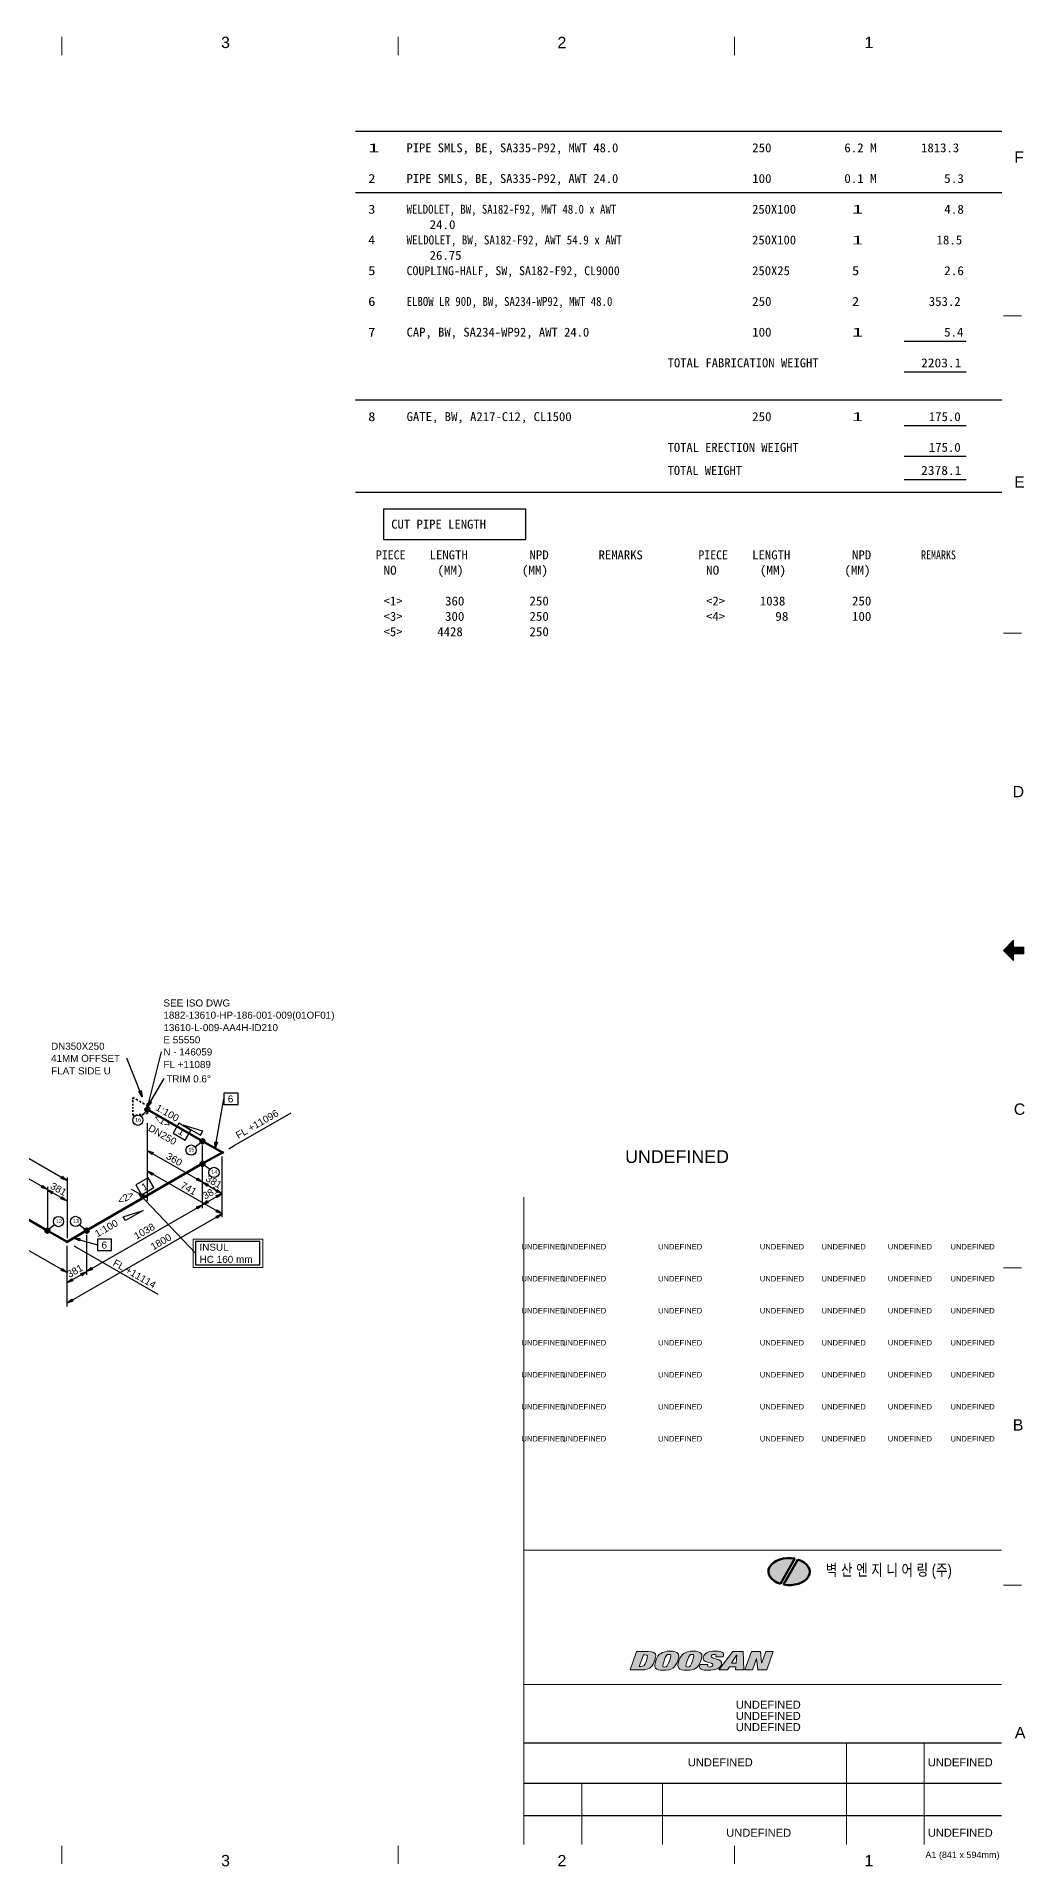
# Model space of a CAD drawing. Header units: inches. Extents: x 18 to 823, y 11 to 584.
# Drawn here: x 514 to 823, y 11 to 583 of the extents above; entities that cross this region are included whole.
import ezdxf
from ezdxf.enums import TextEntityAlignment as Align

# ---------------------------------------------------------------- set-up
doc = ezdxf.new("R2010")
doc.units = ezdxf.units.IN
doc.header["$MEASUREMENT"] = 0
for name, color, linetype in [('AD1', 7, 'Continuous'), ('AD2', 7, 'Continuous'), ('BG 0 -1', 7, 'Continuous'), ('BG happy form$0$TITLE-BOX', 7, 'Continuous'), ('BG VPORT', 7, 'Continuous'), ('DBOX', 7, 'Continuous'), ('DEL1', 7, 'Continuous'), ('DIMLINES', 7, 'Continuous'), ('DIMTEXT', 7, 'Continuous'), ('EX1', 7, 'Continuous'), ('FRAME', 7, 'Continuous'), ('INSU_BOX', 7, 'Continuous'), ('ISOTEXT', 7, 'Continuous'), ('MATLIST', 7, 'Continuous'), ('PIPE', 7, 'Continuous'), ('WELDS', 7, 'Continuous')]:
    doc.layers.add(name, color=color, linetype=linetype)
doc.styles.add('Arial', font='arial.ttf')
doc.styles.add('txt.shx', font='txt')

msp = doc.modelspace()

# ---------------------------------------------------------------- hatches: boundary and pattern name
at = {"layer": 'BG 0 -1', "linetype": 'ByBlock'}
for color, points in [(5, [(751.35, 107.39), (751.13, 107.43), (750.91, 107.47), (750.69, 107.5), (750.47, 107.52), (750.25, 107.54), (750.02, 107.56), (749.8, 107.57), (749.57, 107.57), (749.35, 107.57), (749.12, 107.57), (748.9, 107.56), (748.68, 107.54), (748.45, 107.52), (748.23, 107.5), (748.01, 107.47), (747.79, 107.43), (747.58, 107.39), (747.37, 107.35), (747.16, 107.3), (746.95, 107.24), (746.74, 107.18), (746.54, 107.12), (746.34, 107.05), (746.15, 106.98), (745.96, 106.9), (745.78, 106.82), (745.6, 106.73), (745.42, 106.64), (745.25, 106.55), (745.08, 106.45), (744.92, 106.35), (744.77, 106.24), (744.62, 106.13), (744.48, 106.02), (744.34, 105.91), (744.21, 105.79), (744.08, 105.67), (743.97, 105.54), (743.86, 105.41), (743.75, 105.28), (743.65, 105.15), (743.56, 105.02), (743.48, 104.88), (743.41, 104.74), (743.34, 104.6), (743.28, 104.46), (743.23, 104.32), (743.18, 104.18), (743.14, 104.03), (743.11, 103.89), (743.09, 103.74), (743.08, 103.59), (743.07, 103.45), (743.07, 103.3), (743.08, 103.15), (743.1, 103.01), (743.12, 102.86), (743.16, 102.71), (743.2, 102.57), (743.24, 102.42), (743.3, 102.28), (743.36, 102.14), (743.43, 102), (743.51, 101.86), (743.6, 101.72), (743.69, 101.59), (743.79, 101.45), (743.9, 101.32), (744.01, 101.2), (744.13, 101.07), (744.26, 100.95), (744.39, 100.83), (744.53, 100.71), (744.67, 100.6), (744.82, 100.49), (744.98, 100.38), (745.14, 100.28), (745.31, 100.18), (745.48, 100.08), (745.66, 99.99), (745.84, 99.9), (746.03, 99.82), (746.22, 99.74), (746.42, 99.66), (746.62, 99.59), (746.82, 99.53)]), (80, [(747.78, 99.29), (748, 99.25), (748.22, 99.21), (748.44, 99.18), (748.66, 99.16), (748.89, 99.14), (749.11, 99.12), (749.34, 99.11), (749.57, 99.11), (749.79, 99.11), (750.02, 99.12), (750.25, 99.13), (750.47, 99.14), (750.69, 99.17), (750.92, 99.19), (751.14, 99.23), (751.35, 99.26), (751.57, 99.3), (751.78, 99.35), (752, 99.4), (752.2, 99.46), (752.41, 99.52), (752.61, 99.59), (752.81, 99.66), (753, 99.73), (753.19, 99.81), (753.37, 99.9), (753.56, 99.99), (753.73, 100.08), (753.9, 100.17), (754.06, 100.27), (754.22, 100.38), (754.38, 100.49), (754.52, 100.6), (754.67, 100.71), (754.8, 100.83), (754.93, 100.95), (755.05, 101.07), (755.17, 101.2), (755.28, 101.33), (755.38, 101.46), (755.47, 101.6), (755.56, 101.73), (755.64, 101.87), (755.71, 102.01), (755.77, 102.15), (755.83, 102.29), (755.88, 102.44), (755.92, 102.58), (755.95, 102.73), (755.98, 102.88), (756, 103.02), (756.01, 103.17), (756.01, 103.32), (756, 103.47), (755.99, 103.62), (755.97, 103.76), (755.94, 103.91), (755.9, 104.06), (755.86, 104.2), (755.8, 104.35), (755.74, 104.49), (755.67, 104.63), (755.6, 104.77), (755.51, 104.91), (755.42, 105.05), (755.33, 105.18), (755.22, 105.32), (755.11, 105.45), (754.99, 105.57), (754.86, 105.7), (754.73, 105.82), (754.59, 105.94), (754.45, 106.05), (754.3, 106.17), (754.14, 106.27), (753.98, 106.38), (753.81, 106.48), (753.64, 106.58), (753.46, 106.67), (753.28, 106.76), (753.09, 106.85), (752.9, 106.93), (752.71, 107), (752.51, 107.08), (752.3, 107.14)])]:
    msp.add_hatch(color=color, dxfattribs=at).paths.add_polyline_path(points)
at = {"layer": 'BG 0 -1', "linetype": 'ByBlock', "true_color": 0x005bac}
h = msp.add_hatch(color=154, dxfattribs=at)
edge = h.paths.add_edge_path()
edge.add_spline(control_points=[(705.5, 78.38), (705.5, 78.38), (701.87, 78.38), (701.87, 78.38), (701.87, 78.38), (699.83, 72.62), (699.83, 72.62), (699.83, 72.62), (703.46, 72.62), (703.46, 72.62), (706.35, 72.62), (706.99, 73.99), (707.52, 75.5), (708.06, 77.01), (708.39, 78.38), (705.5, 78.38)], knot_values=[0, 0, 0, 0, 1, 1, 1, 2, 2, 2, 3, 3, 3, 4, 4, 4, 5, 5, 5, 5], degree=3, periodic=0)
edge = h.paths.add_edge_path(flags=0)
edge.add_spline(control_points=[(704.94, 75.5), (704.39, 73.94), (704.18, 73.7), (703.21, 73.7), (703.21, 73.7), (702.71, 73.7), (702.71, 73.7), (702.71, 73.7), (703.99, 77.3), (703.99, 77.3), (703.99, 77.3), (704.49, 77.3), (704.49, 77.3), (705.46, 77.3), (705.49, 77.06), (704.94, 75.5)], knot_values=[0, 0, 0, 0, 1, 1, 1, 2, 2, 2, 3, 3, 3, 4, 4, 4, 5, 5, 5, 5], degree=3, periodic=0)
h = msp.add_hatch(color=154, dxfattribs=at)
edge = h.paths.add_edge_path()
edge.add_spline(control_points=[(712.37, 78.49), (709.82, 78.49), (708.65, 77.65), (707.88, 75.5), (707.12, 73.34), (707.7, 72.5), (710.25, 72.5), (712.81, 72.5), (713.98, 73.34), (714.74, 75.5), (715.51, 77.65), (714.93, 78.49), (712.37, 78.49)], knot_values=[0, 0, 0, 0, 1, 1, 1, 2, 2, 2, 3, 3, 3, 4, 4, 4, 4], degree=3, periodic=0)
edge = h.paths.add_edge_path(flags=0)
edge.add_spline(control_points=[(712.16, 75.5), (711.61, 73.94), (711.38, 73.52), (710.61, 73.52), (709.85, 73.52), (709.91, 73.94), (710.47, 75.5), (711.02, 77.06), (711.25, 77.48), (712.01, 77.48), (712.78, 77.48), (712.71, 77.06), (712.16, 75.5)], knot_values=[0, 0, 0, 0, 1, 1, 1, 2, 2, 2, 3, 3, 3, 4, 4, 4, 4], degree=3, periodic=0)
h = msp.add_hatch(color=154, dxfattribs=at)
edge = h.paths.add_edge_path()
edge.add_spline(control_points=[(719.61, 78.49), (717.05, 78.49), (715.88, 77.65), (715.12, 75.5), (714.35, 73.34), (714.93, 72.5), (717.49, 72.5), (720.05, 72.5), (721.22, 73.34), (721.98, 75.5), (722.74, 77.65), (722.17, 78.49), (719.61, 78.49)], knot_values=[0, 0, 0, 0, 1, 1, 1, 2, 2, 2, 3, 3, 3, 4, 4, 4, 4], degree=3, periodic=0)
edge = h.paths.add_edge_path(flags=0)
edge.add_spline(control_points=[(719.4, 75.5), (718.85, 73.94), (718.62, 73.52), (717.85, 73.52), (717.08, 73.52), (717.15, 73.94), (717.7, 75.5), (718.25, 77.06), (718.48, 77.48), (719.25, 77.48), (720.02, 77.48), (719.95, 77.06), (719.4, 75.5)], knot_values=[0, 0, 0, 0, 1, 1, 1, 2, 2, 2, 3, 3, 3, 4, 4, 4, 4], degree=3, periodic=0)
h = msp.add_hatch(color=154, dxfattribs=at)
edge = h.paths.add_edge_path()
edge.add_spline(control_points=[(728.37, 74.28), (729.11, 76.39), (724.82, 75.83), (725.23, 76.97), (725.32, 77.23), (725.65, 77.48), (726.19, 77.48), (726.67, 77.48), (726.8, 77.19), (726.68, 76.85), (726.68, 76.85), (726.63, 76.72), (726.63, 76.72), (726.63, 76.72), (728.97, 76.72), (728.97, 76.72), (729.41, 77.95), (728.67, 78.49), (726.49, 78.49), (724.38, 78.49), (723.12, 77.86), (722.71, 76.69), (721.98, 74.65), (726.11, 75.22), (725.71, 74.08), (725.6, 73.76), (725.22, 73.52), (724.71, 73.52), (724.22, 73.52), (723.95, 73.7), (724.12, 74.19), (724.12, 74.19), (724.17, 74.33), (724.17, 74.33), (724.17, 74.33), (721.75, 74.33), (721.75, 74.33), (721.75, 74.33), (721.68, 74.13), (721.68, 74.13), (721.25, 72.93), (722.26, 72.5), (724.33, 72.5), (726.54, 72.5), (727.93, 73.05), (728.37, 74.28)], knot_values=[0, 0, 0, 0, 1, 1, 1, 2, 2, 2, 3, 3, 3, 4, 4, 4, 5, 5, 5, 6, 6, 6, 7, 7, 7, 8, 8, 8, 9, 9, 9, 10, 10, 10, 11, 11, 11, 12, 12, 12, 13, 13, 13, 14, 14, 14, 15, 15, 15, 15], degree=3, periodic=0)
h = msp.add_hatch(color=154, dxfattribs=at)
h.paths.add_polyline_path([(732, 78.38), (727.62, 72.62), (730.29, 72.62), (730.9, 73.62), (732.89, 73.62), (732.79, 72.62), (735.45, 72.62), (735.15, 78.38)])
h.paths.add_polyline_path([(732.99, 74.76), (731.59, 74.76), (733.15, 77.2), (733.17, 77.2)], flags=0)
msp.add_hatch(color=154, dxfattribs=at).paths.add_polyline_path([(742.24, 78.38), (740.99, 74.83), (740.96, 74.83), (740.6, 78.38), (737.8, 78.38), (735.76, 72.62), (738.1, 72.62), (739.36, 76.18), (739.39, 76.18), (739.8, 72.62), (742.54, 72.62), (744.59, 78.38)])

# ---------------------------------------------------------------- linework, layer by layer
at = {"layer": 'AD1', "color": 4, "linetype": 'Continuous', "lineweight": 30}
for p, q in [((548.92, 234.92), (550.76, 234.28)), ((550.36, 233.64), (548.92, 234.92)), ((548.92, 228.52), (550.76, 227.88)), ((550.36, 227.24), (548.92, 228.52)), ((566.12, 225.08), (567.96, 224.44)), ((567.56, 223.8), (566.12, 225.08)), ((517.64, 222.68), (519.48, 222.04)), ((519.08, 221.4), (517.64, 222.68)), ((546.44, 221.4), (564.04, 202.84)), ((566.12, 217.96), (567.56, 219.24)), ((567.96, 218.6), (566.12, 217.96)), ((523.8, 193.56), (525.24, 194.84)), ((529.96, 197.08), (531.4, 198.36)), ((531.8, 197.72), (529.96, 197.08)), ((525.64, 194.2), (523.8, 193.56)), ((523.8, 187.16), (525.24, 188.44)), ((525.64, 187.8), (523.8, 187.16))]:
    msp.add_line(p, q, dxfattribs=at)
at = {"layer": 'AD2', "color": 4, "linetype": 'Continuous', "lineweight": 30}
for p, q in [((517.72, 222.68), (515.88, 223.32)), ((516.28, 223.96), (517.72, 222.68)), ((523.88, 225.56), (522.04, 226.2)), ((522.44, 226.84), (523.88, 225.56)), ((566.2, 225), (564.36, 225.64)), ((564.76, 226.28), (566.2, 225)), ((523.8, 219.16), (521.96, 219.8)), ((522.36, 220.44), (523.8, 219.16)), ((564.36, 217.32), (566.2, 217.96)), ((566.2, 217.96), (564.76, 216.68)), ((572.28, 221.48), (570.44, 222.12)), ((570.52, 220.84), (572.36, 221.48)), ((570.84, 222.76), (572.28, 221.48)), ((572.36, 221.48), (570.92, 220.2)), ((572.36, 215.08), (570.52, 215.72)), ((570.52, 214.44), (572.36, 215.08)), ((570.92, 216.36), (572.36, 215.08)), ((572.36, 215.08), (570.92, 213.8)), ((523.88, 196.76), (522.04, 197.4)), ((522.44, 198.04), (523.88, 196.76)), ((528.2, 196.44), (530.04, 197.08)), ((530.04, 197.08), (528.6, 195.8))]:
    msp.add_line(p, q, dxfattribs=at)
at = {"layer": 'AD2', "color": 6, "linetype": 'Continuous', "lineweight": 30}
msp.add_line((543.88, 222.84), (549, 220.12), dxfattribs=at)
at = {"layer": 'BG 0 -1', "color": 7, "linetype": 'Continuous', "lineweight": 9}
for p, q in [((522.2, 577.17), (522.2, 582.83)), ((627.33, 577.17), (627.33, 582.83)), ((732.45, 577.17), (732.45, 582.83)), ((816.56, 495.71), (822.22, 495.71)), ((816.56, 396.57), (822.22, 396.57)), ((819.72, 300.61), (816.54, 297.43)), ((816.54, 297.43), (819.72, 294.24)), ((819.72, 294.26), (816.55, 297.43)), ((819.72, 294.38), (816.61, 297.5)), ((819.72, 294.51), (816.67, 297.56)), ((819.72, 294.63), (816.74, 297.62)), ((819.72, 294.76), (816.8, 297.68)), ((819.72, 294.88), (816.86, 297.75)), ((819.72, 295.01), (816.92, 297.81)), ((819.72, 295.13), (816.99, 297.87)), ((819.72, 295.26), (817.05, 297.93)), ((819.72, 295.38), (817.11, 298)), ((819.72, 295.51), (817.17, 298.06)), ((819.72, 295.63), (817.24, 298.12)), ((819.72, 295.76), (817.3, 298.18)), ((819.72, 295.88), (817.36, 298.25)), ((819.72, 296.01), (817.42, 298.31)), ((819.72, 296.13), (817.49, 298.37)), ((819.72, 296.26), (817.55, 298.43)), ((819.74, 296.37), (817.61, 298.5)), ((819.87, 296.37), (817.67, 298.56)), ((819.99, 296.37), (817.74, 298.62)), ((820.12, 296.37), (817.8, 298.68)), ((820.24, 296.37), (817.86, 298.75)), ((820.37, 296.37), (817.92, 298.81)), ((820.49, 296.37), (817.99, 298.87)), ((820.62, 296.37), (818.05, 298.93)), ((820.74, 296.37), (818.11, 299)), ((820.87, 296.37), (818.17, 299.06)), ((820.99, 296.37), (818.24, 299.12)), ((821.12, 296.37), (818.3, 299.18)), ((821.24, 296.37), (818.36, 299.25)), ((821.37, 296.37), (818.42, 299.31)), ((821.49, 296.37), (818.49, 299.37)), ((821.62, 296.37), (818.55, 299.43)), ((821.74, 296.37), (818.61, 299.5)), ((819.72, 298.51), (818.67, 299.56)), ((819.72, 298.63), (818.74, 299.62)), ((819.72, 298.76), (818.8, 299.68)), ((819.72, 298.88), (818.86, 299.75)), ((819.72, 299.01), (818.92, 299.81)), ((819.72, 299.13), (818.99, 299.87)), ((819.72, 299.26), (819.05, 299.93)), ((819.72, 299.38), (819.11, 300)), ((819.72, 299.51), (819.17, 300.06)), ((819.72, 299.63), (819.24, 300.12)), ((819.72, 299.76), (819.3, 300.18)), ((819.72, 299.89), (819.36, 300.25)), ((819.72, 300.01), (819.42, 300.31)), ((819.72, 300.14), (819.49, 300.37)), ((819.72, 300.26), (819.55, 300.43)), ((819.72, 300.39), (819.61, 300.5)), ((819.72, 300.51), (819.67, 300.56)), ((819.72, 298.49), (819.72, 300.61)), ((819.72, 298.49), (822.91, 298.49)), ((821.87, 296.37), (819.75, 298.49)), ((821.99, 296.37), (819.87, 298.49)), ((822.12, 296.37), (820, 298.49)), ((822.24, 296.37), (820.12, 298.49)), ((822.37, 296.37), (820.25, 298.49)), ((822.49, 296.37), (820.37, 298.49)), ((822.62, 296.37), (820.5, 298.49)), ((822.74, 296.37), (820.62, 298.49)), ((822.87, 296.37), (820.75, 298.49)), ((822.91, 296.45), (820.87, 298.49)), ((822.91, 296.58), (821, 298.49)), ((822.91, 296.7), (821.12, 298.49)), ((822.91, 296.83), (821.25, 298.49)), ((822.91, 296.95), (821.37, 298.49)), ((822.91, 297.08), (821.5, 298.49)), ((822.91, 297.2), (821.62, 298.49)), ((822.91, 297.33), (821.75, 298.49)), ((822.91, 297.45), (821.87, 298.49)), ((822.91, 297.58), (822, 298.49)), ((822.91, 297.7), (822.12, 298.49)), ((822.91, 297.83), (822.25, 298.49)), ((822.91, 297.95), (822.37, 298.49)), ((822.91, 298.08), (822.5, 298.49)), ((822.91, 298.2), (822.62, 298.49)), ((822.91, 298.33), (822.75, 298.49)), ((822.91, 298.45), (822.87, 298.49)), ((822.91, 298.49), (822.91, 296.37)), ((819.72, 294.24), (819.72, 296.37)), ((819.72, 296.37), (822.91, 296.37)), ((666.66, 220.36), (666.66, 18.11)), ((816.56, 198.28), (822.22, 198.28)), ((666.66, 110.04), (815.93, 110.04)), ((816.56, 99.14), (822.22, 99.14)), ((666.66, 68.03), (815.93, 68.03)), ((767.52, 49.88), (767.52, 18.11)), ((791.73, 49.88), (791.73, 18.11)), ((684.82, 37.27), (684.82, 18.11)), ((710.03, 37.27), (710.03, 18.11)), ((522.2, 17.68), (522.2, 12.02)), ((627.33, 17.68), (627.33, 12.02)), ((732.45, 17.68), (732.45, 12.02))]:
    msp.add_line(p, q, dxfattribs=at)
at = {"layer": 'BG 0 -1', "color": 7, "linetype": 'Continuous', "lineweight": 0}
for points in [[(751.35, 107.39), (751.13, 107.43), (750.91, 107.47), (750.69, 107.5), (750.47, 107.52), (750.25, 107.54), (750.02, 107.56), (749.8, 107.57), (749.57, 107.57), (749.35, 107.57), (749.12, 107.57), (748.9, 107.56), (748.68, 107.54), (748.45, 107.52), (748.23, 107.5), (748.01, 107.47), (747.79, 107.43), (747.58, 107.39), (747.37, 107.35), (747.16, 107.3), (746.95, 107.24), (746.74, 107.18), (746.54, 107.12), (746.34, 107.05), (746.15, 106.98), (745.96, 106.9), (745.78, 106.82), (745.6, 106.73), (745.42, 106.64), (745.25, 106.55), (745.08, 106.45), (744.92, 106.35), (744.77, 106.24), (744.62, 106.13), (744.48, 106.02), (744.34, 105.91), (744.21, 105.79), (744.08, 105.67), (743.97, 105.54), (743.86, 105.41), (743.75, 105.28), (743.65, 105.15), (743.56, 105.02), (743.48, 104.88), (743.41, 104.74), (743.34, 104.6), (743.28, 104.46), (743.23, 104.32), (743.18, 104.18), (743.14, 104.03), (743.11, 103.89), (743.09, 103.74), (743.08, 103.59), (743.07, 103.45), (743.07, 103.3), (743.08, 103.15), (743.1, 103.01), (743.12, 102.86), (743.16, 102.71), (743.2, 102.57), (743.24, 102.42), (743.3, 102.28), (743.36, 102.14), (743.43, 102), (743.51, 101.86), (743.6, 101.72), (743.69, 101.59), (743.79, 101.45), (743.9, 101.32), (744.01, 101.2), (744.13, 101.07), (744.26, 100.95), (744.39, 100.83), (744.53, 100.71), (744.67, 100.6), (744.82, 100.49), (744.98, 100.38), (745.14, 100.28), (745.31, 100.18), (745.48, 100.08), (745.66, 99.99), (745.84, 99.9), (746.03, 99.82), (746.22, 99.74), (746.42, 99.66), (746.62, 99.59), (746.82, 99.53)], [(747.78, 99.29), (748, 99.25), (748.22, 99.21), (748.44, 99.18), (748.66, 99.16), (748.89, 99.14), (749.11, 99.12), (749.34, 99.11), (749.57, 99.11), (749.79, 99.11), (750.02, 99.12), (750.25, 99.13), (750.47, 99.14), (750.69, 99.17), (750.92, 99.19), (751.14, 99.23), (751.35, 99.26), (751.57, 99.3), (751.78, 99.35), (752, 99.4), (752.2, 99.46), (752.41, 99.52), (752.61, 99.59), (752.81, 99.66), (753, 99.73), (753.19, 99.81), (753.37, 99.9), (753.56, 99.99), (753.73, 100.08), (753.9, 100.17), (754.06, 100.27), (754.22, 100.38), (754.38, 100.49), (754.52, 100.6), (754.67, 100.71), (754.8, 100.83), (754.93, 100.95), (755.05, 101.07), (755.17, 101.2), (755.28, 101.33), (755.38, 101.46), (755.47, 101.6), (755.56, 101.73), (755.64, 101.87), (755.71, 102.01), (755.77, 102.15), (755.83, 102.29), (755.88, 102.44), (755.92, 102.58), (755.95, 102.73), (755.98, 102.88), (756, 103.02), (756.01, 103.17), (756.01, 103.32), (756, 103.47), (755.99, 103.62), (755.97, 103.76), (755.94, 103.91), (755.9, 104.06), (755.86, 104.2), (755.8, 104.35), (755.74, 104.49), (755.67, 104.63), (755.6, 104.77), (755.51, 104.91), (755.42, 105.05), (755.33, 105.18), (755.22, 105.32), (755.11, 105.45), (754.99, 105.57), (754.86, 105.7), (754.73, 105.82), (754.59, 105.94), (754.45, 106.05), (754.3, 106.17), (754.14, 106.27), (753.98, 106.38), (753.81, 106.48), (753.64, 106.58), (753.46, 106.67), (753.28, 106.76), (753.09, 106.85), (752.9, 106.93), (752.71, 107), (752.51, 107.08), (752.3, 107.14)], [(732, 78.38), (727.62, 72.62), (730.29, 72.62), (730.9, 73.62), (732.89, 73.62), (732.79, 72.62), (735.45, 72.62), (735.15, 78.38)], [(732.99, 74.76), (731.59, 74.76), (733.15, 77.2), (733.17, 77.2)], [(742.24, 78.38), (740.99, 74.83), (740.96, 74.83), (740.6, 78.38), (737.8, 78.38), (735.76, 72.62), (738.1, 72.62), (739.36, 76.18), (739.39, 76.18), (739.8, 72.62), (742.54, 72.62), (744.59, 78.38)]]:
    msp.add_lwpolyline(points, close=True, dxfattribs=at)
for points, knots in [([(705.5, 78.38), (705.5, 78.38), (701.87, 78.38), (701.87, 78.38), (701.87, 78.38), (699.83, 72.62), (699.83, 72.62), (699.83, 72.62), (703.46, 72.62), (703.46, 72.62), (706.35, 72.62), (706.99, 73.99), (707.52, 75.5), (708.06, 77.01), (708.39, 78.38), (705.5, 78.38)], [0, 0, 0, 0, 1, 1, 1, 2, 2, 2, 3, 3, 3, 4, 4, 4, 5, 5, 5, 5]), ([(704.94, 75.5), (704.39, 73.94), (704.18, 73.7), (703.21, 73.7), (703.21, 73.7), (702.71, 73.7), (702.71, 73.7), (702.71, 73.7), (703.99, 77.3), (703.99, 77.3), (703.99, 77.3), (704.49, 77.3), (704.49, 77.3), (705.46, 77.3), (705.49, 77.06), (704.94, 75.5)], [0, 0, 0, 0, 1, 1, 1, 2, 2, 2, 3, 3, 3, 4, 4, 4, 5, 5, 5, 5]), ([(712.37, 78.49), (709.82, 78.49), (708.65, 77.65), (707.88, 75.5), (707.12, 73.34), (707.7, 72.5), (710.25, 72.5), (712.81, 72.5), (713.98, 73.34), (714.74, 75.5), (715.51, 77.65), (714.93, 78.49), (712.37, 78.49)], [0, 0, 0, 0, 1, 1, 1, 2, 2, 2, 3, 3, 3, 4, 4, 4, 4]), ([(712.16, 75.5), (711.61, 73.94), (711.38, 73.52), (710.61, 73.52), (709.85, 73.52), (709.91, 73.94), (710.47, 75.5), (711.02, 77.06), (711.25, 77.48), (712.01, 77.48), (712.78, 77.48), (712.71, 77.06), (712.16, 75.5)], [0, 0, 0, 0, 1, 1, 1, 2, 2, 2, 3, 3, 3, 4, 4, 4, 4]), ([(719.61, 78.49), (717.05, 78.49), (715.88, 77.65), (715.12, 75.5), (714.35, 73.34), (714.93, 72.5), (717.49, 72.5), (720.05, 72.5), (721.22, 73.34), (721.98, 75.5), (722.74, 77.65), (722.17, 78.49), (719.61, 78.49)], [0, 0, 0, 0, 1, 1, 1, 2, 2, 2, 3, 3, 3, 4, 4, 4, 4]), ([(719.4, 75.5), (718.85, 73.94), (718.62, 73.52), (717.85, 73.52), (717.08, 73.52), (717.15, 73.94), (717.7, 75.5), (718.25, 77.06), (718.48, 77.48), (719.25, 77.48), (720.02, 77.48), (719.95, 77.06), (719.4, 75.5)], [0, 0, 0, 0, 1, 1, 1, 2, 2, 2, 3, 3, 3, 4, 4, 4, 4]), ([(728.37, 74.28), (729.11, 76.39), (724.82, 75.83), (725.23, 76.97), (725.32, 77.23), (725.65, 77.48), (726.19, 77.48), (726.67, 77.48), (726.8, 77.19), (726.68, 76.85), (726.68, 76.85), (726.63, 76.72), (726.63, 76.72), (726.63, 76.72), (728.97, 76.72), (728.97, 76.72), (729.41, 77.95), (728.67, 78.49), (726.49, 78.49), (724.38, 78.49), (723.12, 77.86), (722.71, 76.69), (721.98, 74.65), (726.11, 75.22), (725.71, 74.08), (725.6, 73.76), (725.22, 73.52), (724.71, 73.52), (724.22, 73.52), (723.95, 73.7), (724.12, 74.19), (724.12, 74.19), (724.17, 74.33), (724.17, 74.33), (724.17, 74.33), (721.75, 74.33), (721.75, 74.33), (721.75, 74.33), (721.68, 74.13), (721.68, 74.13), (721.25, 72.93), (722.26, 72.5), (724.33, 72.5), (726.54, 72.5), (727.93, 73.05), (728.37, 74.28)], [0, 0, 0, 0, 1, 1, 1, 2, 2, 2, 3, 3, 3, 4, 4, 4, 5, 5, 5, 6, 6, 6, 7, 7, 7, 8, 8, 8, 9, 9, 9, 10, 10, 10, 11, 11, 11, 12, 12, 12, 13, 13, 13, 14, 14, 14, 15, 15, 15, 15])]:
    msp.add_open_spline(points, degree=3, knots=knots, dxfattribs=at)
at = {"layer": 'BG happy form$0$TITLE-BOX', "color": 5, "linetype": 'Continuous', "lineweight": 100}
msp.add_line((746.82, 99.53), (751.35, 107.39), dxfattribs=at)
at = {"layer": 'BG happy form$0$TITLE-BOX', "color": 80, "linetype": 'Continuous', "lineweight": 100}
msp.add_line((747.78, 99.29), (752.3, 107.14), dxfattribs=at)
at = {"layer": 'BG happy form$0$TITLE-BOX', "color": 5, "linetype": 'Continuous', "lineweight": 100}
msp.add_ellipse((749.54, 103.34), major_axis=(6.47, -0.1), ratio=0.654054, start_param=1.298066, end_param=4.288804, dxfattribs=at)
at = {"layer": 'BG happy form$0$TITLE-BOX', "color": 80, "linetype": 'Continuous', "lineweight": 100}
msp.add_ellipse((749.54, 103.34), major_axis=(-6.47, 0.1), ratio=0.654054, start_param=1.305326, end_param=4.281544, dxfattribs=at)
at = {"layer": 'BG VPORT', "color": 7, "linetype": 'Continuous', "lineweight": 25}
for p, q in [((666.66, 49.88), (815.93, 49.88)), ((666.66, 37.27), (815.93, 37.27)), ((666.66, 27.18), (815.93, 27.18))]:
    msp.add_line(p, q, dxfattribs=at)
at = {"layer": 'DBOX', "color": 1, "linetype": 'Continuous', "lineweight": 30}
for p, q in [((584.12, 206.52), (564.04, 206.52)), ((564.04, 206.52), (564.04, 199.16)), ((584.12, 199.16), (584.12, 206.52)), ((564.04, 199.16), (584.12, 199.16))]:
    msp.add_line(p, q, dxfattribs=at)
at = {"layer": 'DEL1', "color": 1, "linetype": 'Continuous', "lineweight": 30}
for p, q in [((546.44, 221.4), (548.04, 220.28)), ((547.48, 219.72), (546.44, 221.4)), ((547.16, 220.76), (547.56, 221.4)), ((549, 220.12), (547.16, 220.76)), ((548.04, 220.28), (547.48, 219.72)), ((547.56, 221.4), (549, 220.12))]:
    msp.add_line(p, q, dxfattribs=at)
at = {"layer": 'DIM', "color": 4, "linetype": 'Continuous', "lineweight": 30}
msp.add_line((527.64, 204.2), (552.26, 190), dxfattribs=at)
at = {"layer": 'DIMLINES', "color": 7, "linetype": 'Continuous', "lineweight": 30}
for p, q in [((576.12, 236.44), (593.88, 246.68)), ((566.2, 223.96), (566.2, 236.52)), ((574.44, 235.48), (576.12, 236.44)), ((550.76, 234.28), (550.36, 233.64)), ((566.2, 216.92), (566.2, 229.48)), ((572.36, 214.04), (572.36, 233)), ((515.88, 223.32), (516.28, 223.96)), ((517.72, 223.56), (517.72, 211)), ((522.04, 226.2), (522.44, 226.84)), ((523.88, 226.44), (523.88, 207.48)), ((550.76, 227.88), (550.36, 227.24)), ((564.36, 225.64), (564.76, 226.28)), ((567.96, 224.44), (567.56, 223.8)), ((519.48, 222.04), (519.08, 221.4)), ((521.96, 219.8), (522.36, 220.44)), ((564.76, 216.68), (564.36, 217.32)), ((567.56, 219.24), (567.96, 218.6)), ((570.44, 222.12), (570.84, 222.76)), ((570.92, 220.2), (570.52, 220.84)), ((570.52, 215.72), (570.92, 216.36)), ((570.92, 213.8), (570.52, 214.44)), ((530.04, 196.04), (530.04, 208.6)), ((523.88, 186.12), (523.88, 205.08)), ((525.96, 205.16), (527.64, 204.2)), ((522.04, 197.4), (522.44, 198.04)), ((525.24, 194.84), (525.64, 194.2)), ((528.6, 195.8), (528.2, 196.44)), ((531.4, 198.36), (531.8, 197.72)), ((525.24, 188.44), (525.64, 187.8))]:
    msp.add_line(p, q, dxfattribs=at)
at = {"layer": 'DL', "color": 4, "linetype": 'Continuous', "lineweight": 30}
for p, q in [((72.44, 485.72), (523.88, 225.56)), ((548.92, 234.92), (566.2, 225)), ((500.84, 232.36), (517.72, 222.68)), ((478.2, 223), (523.88, 196.76)), ((548.92, 228.52), (572.36, 215.08)), ((566.12, 225.08), (572.28, 221.48)), ((517.64, 222.68), (523.8, 219.16)), ((529.96, 197.08), (566.2, 217.96)), ((566.12, 217.96), (572.36, 221.48)), ((523.8, 187.16), (572.36, 215.08)), ((523.8, 193.56), (530.04, 197.08))]:
    msp.add_line(p, q, dxfattribs=at)
at = {"layer": 'ELBO', "color": 3, "linetype": 'Continuous', "lineweight": 50}
for p, q in [((566.2, 237.8), (572.44, 234.3)), ((572.44, 234.3), (566.2, 230.8)), ((523.93, 206.41), (517.7, 209.9)), ((530, 209.9), (523.93, 206.41))]:
    msp.add_line(p, q, dxfattribs=at)
at = {"layer": 'ELBO', "color": 3}
for centre, radius in [((572.44, 234.3), 0.3), ((572.44, 234.3), 0.2), ((572.44, 234.3), 0.1), ((523.93, 206.41), 0.3), ((523.93, 206.41), 0.2), ((523.93, 206.41), 0.1)]:
    msp.add_circle(centre, radius, dxfattribs=at)
at = {"layer": 'EX1', "color": 2, "linetype": 'Continuous', "lineweight": 30}
msp.add_line((549, 219.16), (549, 243.4), dxfattribs=at)
at = {"layer": 'FRAME', "color": 2, "linetype": 'Continuous', "lineweight": 30}
for p, q in [((560.12, 242.84), (565.64, 239.72)), ((566.28, 240.92), (560.12, 242.84)), ((565.64, 239.72), (566.28, 240.92)), ((541.4, 214.2), (547.64, 216.12)), ((542.12, 213), (541.4, 214.2)), ((547.64, 216.12), (542.12, 213))]:
    msp.add_line(p, q, dxfattribs=at)
at = {"layer": 'INSU_BOX', "color": 4, "lineweight": 13}
msp.add_lwpolyline([(563.3, 198.4), (585.12, 198.4), (585.12, 207.2), (563.3, 207.2)], close=True, dxfattribs=at)
at = {"layer": 'ISOTEXT', "color": 7, "linetype": 'Continuous', "lineweight": 30}
for p, q in [((547.32, 251.72), (542.52, 263.72)), ((548.92, 247.8), (553.4, 265.72)), ((549, 248.6), (554.28, 257.4)), ((546.28, 253.32), (547, 253.64)), ((547.32, 251.72), (546.28, 253.32)), ((547, 253.64), (547.32, 251.72)), ((548.92, 247.8), (549, 249.72)), ((549.72, 249.56), (548.92, 247.8)), ((549, 248.6), (549.64, 250.44)), ((550.28, 250.04), (549, 248.6)), ((549, 249.72), (549.72, 249.56)), ((549.64, 250.44), (550.28, 250.04))]:
    msp.add_line(p, q, dxfattribs=at)
at = {"layer": 'ISOTEXT', "color": 4, "linetype": 'Continuous', "lineweight": 30}
for p, q in [((570.2, 235.64), (572.91, 251.07)), ((570.2, 235.64), (570.12, 237.56)), ((570.12, 237.56), (570.92, 237.48)), ((570.92, 237.48), (570.2, 235.64)), ((525.96, 207.56), (533.41, 205.43)), ((525.96, 207.56), (527.88, 207.4)), ((527.72, 206.68), (525.96, 207.56)), ((527.88, 207.4), (527.72, 206.68))]:
    msp.add_line(p, q, dxfattribs=at)
at = {"layer": 'ITEMPOS', "color": 2, "linetype": 'Continuous', "lineweight": 30}
for p, q in [((577.31, 252.83), (572.91, 252.83)), ((572.91, 252.83), (572.91, 249.31)), ((577.31, 249.31), (577.31, 252.83)), ((572.91, 249.31), (577.31, 249.31)), ((537.81, 207.19), (533.41, 207.19)), ((533.41, 207.19), (533.41, 203.67)), ((537.81, 203.67), (537.81, 207.19)), ((533.41, 203.67), (537.81, 203.67))]:
    msp.add_line(p, q, dxfattribs=at)
at = {"layer": 'ITNO', "color": 1, "linetype": 'Continuous', "lineweight": 30}
for p, q in [((558.77, 243.4), (557.01, 240.35)), ((557.01, 240.35), (560.83, 238.16)), ((562.58, 241.21), (558.77, 243.4)), ((560.83, 238.16), (562.58, 241.21)), ((549.2, 226.35), (545.39, 224.15)), ((545.39, 224.15), (547.15, 221.1)), ((547.15, 221.1), (550.96, 223.3)), ((550.96, 223.3), (549.2, 226.35))]:
    msp.add_line(p, q, dxfattribs=at)
at = {"layer": 'MATLIST', "color": 2, "linetype": 'Continuous', "lineweight": 30}
for p, q in [((614, 553.4), (816, 553.4)), ((614, 534.2), (816, 534.2)), ((785.5, 487.8), (804.9, 487.8)), ((785.5, 478.2), (804.9, 478.2)), ((614, 469.4), (816, 469.4)), ((785.5, 461.4), (804.9, 461.4)), ((785.5, 451.8), (804.9, 451.8)), ((614, 440.6), (816, 440.6)), ((785.5, 444.6), (804.9, 444.6)), ((622.8, 435.4), (667.3, 435.4)), ((622.8, 435.4), (622.8, 425.8)), ((667.3, 425.8), (667.3, 435.4)), ((622.8, 425.8), (667.3, 425.8))]:
    msp.add_line(p, q, dxfattribs=at)
at = {"layer": 'PIPE', "color": 2, "linetype": 'Continuous', "lineweight": 35}
for p, q in [((544.4, 251.5), (544.4, 251)), ((545, 251.2), (544.4, 251.5)), ((544.4, 250.6), (544.4, 250)), ((544.4, 249.5), (544.4, 249)), ((544.4, 248.5), (544.4, 248)), ((544.4, 247.5), (544.4, 247)), ((544.4, 246.5), (544.4, 245.9)), ((544.4, 245.9), (544.9, 245.9)), ((546, 250.6), (545.4, 250.9)), ((545.4, 246), (545.9, 246.1)), ((546.4, 246.2), (547, 246.2)), ((547, 250), (546.5, 250.3)), ((547.4, 246.2), (548, 246.3)), ((548.1, 249.4), (547.5, 249.8)), ((548.5, 246.4), (549, 246.5)), ((549, 248.9), (548.6, 249.1)), ((549, 248.4), (549, 248.9)), ((549, 247.4), (549, 247.9)), ((549, 246.5), (549, 247))]:
    msp.add_line(p, q, dxfattribs=at)
at = {"layer": 'PIPE', "color": 3, "linetype": 'Continuous', "lineweight": 50}
for p, q in [((549, 247.7), (566.2, 237.8)), ((566.2, 230.8), (530, 209.9)), ((517.7, 209.9), (500.9, 219.6))]:
    msp.add_line(p, q, dxfattribs=at)
at = {"layer": 'WDC', "color": 1, "linetype": 'Continuous', "lineweight": 30}
msp.add_circle((546, 244.36), 1.6, dxfattribs=at)
at = {"layer": 'WDC', "color": 4, "linetype": 'Continuous', "lineweight": 30}
for centre in [(562.64, 235.05), (569.8, 228.06), (521.22, 212.7), (526.57, 212.75)]:
    msp.add_circle(centre, 1.6, dxfattribs=at)
at = {"layer": 'WELDS', "color": 6, "linetype": 'Continuous', "lineweight": 35}
for centre in [(549, 247.72), (549, 247.72), (566.2, 237.8), (566.2, 237.8), (566.2, 230.76), (566.2, 230.76), (517.72, 209.88), (517.72, 209.88), (530.04, 209.88), (530.04, 209.88)]:
    msp.add_circle(centre, 0.76, dxfattribs=at)
at = {"layer": 'WELDS', "color": 6}
for centre, radius in [((549, 247.72), 0.56), ((549, 247.72), 0.56), ((549, 247.72), 0.56), ((549, 247.72), 0.56), ((549, 247.72), 0.36), ((549, 247.72), 0.36), ((549, 247.72), 0.36), ((549, 247.72), 0.36), ((549, 247.72), 0.36), ((549, 247.72), 0.36), ((549, 247.72), 0.36), ((549, 247.72), 0.36), ((549, 247.72), 0.36), ((549, 247.72), 0.36), ((549, 247.72), 0.16), ((549, 247.72), 0.16), ((549, 247.72), 0.16), ((549, 247.72), 0.16), ((549, 247.72), 0.16), ((549, 247.72), 0.16), ((549, 247.72), 0.16), ((549, 247.72), 0.16), ((549, 247.72), 0.16), ((549, 247.72), 0.16), ((566.2, 237.8), 0.56), ((566.2, 237.8), 0.56), ((566.2, 237.8), 0.56), ((566.2, 237.8), 0.56), ((566.2, 237.8), 0.36), ((566.2, 237.8), 0.36), ((566.2, 237.8), 0.36), ((566.2, 237.8), 0.36), ((566.2, 237.8), 0.36), ((566.2, 237.8), 0.36), ((566.2, 237.8), 0.36), ((566.2, 237.8), 0.36), ((566.2, 237.8), 0.36), ((566.2, 237.8), 0.36), ((566.2, 237.8), 0.16), ((566.2, 237.8), 0.16), ((566.2, 237.8), 0.16), ((566.2, 237.8), 0.16), ((566.2, 237.8), 0.16), ((566.2, 237.8), 0.16), ((566.2, 237.8), 0.16), ((566.2, 237.8), 0.16), ((566.2, 237.8), 0.16), ((566.2, 237.8), 0.16), ((566.2, 230.76), 0.56), ((566.2, 230.76), 0.56), ((566.2, 230.76), 0.56), ((566.2, 230.76), 0.56), ((566.2, 230.76), 0.36), ((566.2, 230.76), 0.36), ((566.2, 230.76), 0.36), ((566.2, 230.76), 0.36), ((566.2, 230.76), 0.36), ((566.2, 230.76), 0.36), ((566.2, 230.76), 0.36), ((566.2, 230.76), 0.36), ((566.2, 230.76), 0.36), ((566.2, 230.76), 0.36), ((566.2, 230.76), 0.16), ((566.2, 230.76), 0.16), ((566.2, 230.76), 0.16), ((566.2, 230.76), 0.16), ((566.2, 230.76), 0.16), ((566.2, 230.76), 0.16), ((566.2, 230.76), 0.16), ((566.2, 230.76), 0.16), ((566.2, 230.76), 0.16), ((566.2, 230.76), 0.16), ((517.72, 209.88), 0.56), ((517.72, 209.88), 0.56), ((517.72, 209.88), 0.56), ((517.72, 209.88), 0.56), ((517.72, 209.88), 0.36), ((517.72, 209.88), 0.36), ((517.72, 209.88), 0.36), ((517.72, 209.88), 0.36), ((517.72, 209.88), 0.36), ((517.72, 209.88), 0.36), ((517.72, 209.88), 0.36), ((517.72, 209.88), 0.36), ((517.72, 209.88), 0.36), ((517.72, 209.88), 0.36), ((517.72, 209.88), 0.16), ((517.72, 209.88), 0.16), ((517.72, 209.88), 0.16), ((517.72, 209.88), 0.16), ((517.72, 209.88), 0.16), ((517.72, 209.88), 0.16), ((517.72, 209.88), 0.16), ((517.72, 209.88), 0.16), ((517.72, 209.88), 0.16), ((517.72, 209.88), 0.16), ((530.04, 209.88), 0.56), ((530.04, 209.88), 0.56), ((530.04, 209.88), 0.56), ((530.04, 209.88), 0.56), ((530.04, 209.88), 0.36), ((530.04, 209.88), 0.36), ((530.04, 209.88), 0.36), ((530.04, 209.88), 0.36), ((530.04, 209.88), 0.36), ((530.04, 209.88), 0.36), ((530.04, 209.88), 0.36), ((530.04, 209.88), 0.36), ((530.04, 209.88), 0.36), ((530.04, 209.88), 0.36), ((530.04, 209.88), 0.16), ((530.04, 209.88), 0.16), ((530.04, 209.88), 0.16), ((530.04, 209.88), 0.16), ((530.04, 209.88), 0.16), ((530.04, 209.88), 0.16), ((530.04, 209.88), 0.16), ((530.04, 209.88), 0.16), ((530.04, 209.88), 0.16), ((530.04, 209.88), 0.16)]:
    msp.add_circle(centre, radius, dxfattribs=at)
at = {"layer": 'WL', "color": 7}
for p, q in [((563.9, 236.03), (566.2, 237.8)), ((568.52, 229.02), (566.2, 230.76)), ((519.98, 211.7), (517.72, 209.88)), ((527.81, 211.73), (530.04, 209.88))]:
    msp.add_line(p, q, dxfattribs=at)
at = {"layer": 'WL1', "color": 7}
msp.add_line((547.07, 245.56), (549, 247.72), dxfattribs=at)

# ---------------------------------------------------------------- texts
at = {"layer": 'BG 0 -1', "color": 7, "style": 'Arial'}
for s, height, width, p in [('3', 3.54, 1.008516, (573.41, 581.12)), ('2', 3.54, 1.008516, (678.53, 581.12)), ('1', 3.54, 1.008516, (774.48, 581.1)), ('3', 3.54, 1.008516, (573.41, 13.05)), ('2', 3.54, 1.008516, (678.53, 13.05)), ('1', 3.54, 1.008516, (774.48, 13.05)), ('A1 (841 x 594mm)', 2, 1.007335, (803.72, 14.61))]:
    msp.add_text(s, height=height, dxfattribs=dict(at, width=width)).set_placement(p, align=Align.MIDDLE)
for s, height, width, p in [('F', 3.54, 0.993934, (819.94, 543.5)), ('E', 3.54, 1.004063, (819.91, 442.02)), ('D', 3.54, 0.992063, (819.44, 345.28)), ('C', 3.54, 0.992063, (819.79, 246.06)), ('B ', 3.537, 1.005373, (819.44, 147.39)), ('벽 산 엔 지 니 어 링 (주)', 3.5574, 0.808848, (761.03, 102.08)), ('A', 3.54, 1.004063, (820.1, 51.29))]:
    msp.add_text(s, height=height, dxfattribs=dict(at, width=width)).set_placement(p)
at = {"layer": 'CP', "color": 4, "style": 'Arial', "width": 1.008516}
for rotation, p in [(330.2551, (518.44, 223.2)), (29.4275, (566.99, 219.53)), (329.6973, (566.95, 225.54)), (29.4275, (524.59, 195.05))]:
    msp.add_text('381', height=2.2, rotation=rotation, dxfattribs=at).set_placement(p)
at = {"layer": 'DIMLINES', "color": 4, "style": 'Arial'}
for s, width, p in [('INSUL', 0.999439, (565.3, 203.6)), ('HC 160 mm', 1.010172, (565.3, 199.8))]:
    msp.add_text(s, height=2.2, dxfattribs=dict(at, width=width)).set_placement(p)
at = {"layer": 'DIMTEXT', "color": 2, "style": 'Arial', "width": 1.008516}
for s, rotation, p in [('360', 330, (554.6, 232.5)), ('741', 330, (559.1, 223.4)), ('1038', 30, (545.6, 207)), ('1800', 30, (550.8, 203.7))]:
    msp.add_text(s, height=2.2, rotation=rotation, dxfattribs=at).set_placement(p)
at = {"layer": 'ELEDIT', "color": 4, "style": 'Arial', "width": 1.004042}
msp.add_text('FL +11114', height=2.2, rotation=330.0333, dxfattribs=at).set_placement((538, 199.15))
at = {"layer": 'FRAME', "color": 2, "style": 'Arial', "width": 0.995787}
for height, p in [(4, (698.3, 231)), (1.7, (665.9, 204)), (1.7, (678.6, 204)), (1.7, (708.6, 204)), (1.7, (740.4, 204)), (1.7, (759.7, 204)), (1.7, (780.4, 204)), (1.7, (800, 204)), (1.7, (665.9, 194)), (1.7, (678.6, 194)), (1.7, (708.6, 194)), (1.7, (740.4, 194)), (1.7, (759.7, 194)), (1.7, (780.4, 194)), (1.7, (800, 194)), (1.7, (665.9, 184)), (1.7, (678.6, 184)), (1.7, (708.6, 184)), (1.7, (740.4, 184)), (1.7, (759.7, 184)), (1.7, (780.4, 184)), (1.7, (800, 184)), (1.7, (665.9, 174)), (1.7, (678.6, 174)), (1.7, (708.6, 174)), (1.7, (740.4, 174)), (1.7, (759.7, 174)), (1.7, (780.4, 174)), (1.7, (800, 174)), (1.7, (665.9, 164)), (1.7, (678.6, 164)), (1.7, (708.6, 164)), (1.7, (740.4, 164)), (1.7, (759.7, 164)), (1.7, (780.4, 164)), (1.7, (800, 164)), (1.7, (665.9, 154)), (1.7, (678.6, 154)), (1.7, (708.6, 154)), (1.7, (740.4, 154)), (1.7, (759.7, 154)), (1.7, (780.4, 154)), (1.7, (800, 154)), (1.7, (665.9, 144)), (1.7, (678.6, 144)), (1.7, (708.6, 144)), (1.7, (740.4, 144)), (1.7, (759.7, 144)), (1.7, (780.4, 144)), (1.7, (800, 144)), (2.5, (732.9, 60.5)), (2.5, (732.9, 57)), (2.5, (732.9, 53.5)), (2.5, (717.9, 42.5)), (2.5, (792.9, 42.5)), (2.5, (729.9, 20.5)), (2.5, (792.9, 20.5))]:
    msp.add_text('UNDEFINED', height=height, dxfattribs=at).set_placement(p)
at = {"layer": 'ISOTEXT', "color": 2, "style": 'Arial'}
for s, width, p in [('SEE ISO DWG', 1.00983, (554, 279.9)), ('1882-13610-HP-186-001-009(01OF01)', 1.003206, (554, 276.1)), ('13610-L-009-AA4H-ID210', 1.002891, (554, 272.2)), ('E 55550', 1.007719, (554, 268.4)), ('41MM OFFSET', 1.000983, (518.9, 262.6)), ('DN350X250', 0.99789, (518.9, 266.4)), ('N - 146059', 1.004313, (554, 264.6)), ('FLAT SIDE U', 1.002751, (518.9, 258.7)), ('FL +11089', 1.004042, (554, 260.7)), ('TRIM 0.6°', 1.00446, (554.9, 256.2))]:
    msp.add_text(s, height=2.2, dxfattribs=dict(at, width=width)).set_placement(p)
for s, rotation, width, p in [(' 1:100', 330, 1.008516, (550.6, 248.1)), ('FL +11096', 30, 1.004042, (577.4, 238.5)), (' 1:100', 30, 1.008516, (532.6, 207.3))]:
    msp.add_text(s, height=2.2, rotation=rotation, dxfattribs=dict(at, width=width)).set_placement(p)
at = {"layer": 'ITEMPOS', "color": 2, "style": 'Arial', "width": 1.008516}
for p in [(574.13, 249.93), (534.65, 204.27)]:
    msp.add_text('6', height=2.2, dxfattribs=at).set_placement(p)
at = {"layer": 'ITNO', "color": 1, "style": 'Arial'}
for s, rotation, width, p in [('<1>', 330.0761, 0.993892, (550.9, 244.57)), ('1', 330.0761, 1.008516, (558.35, 240.28)), ('1', 29.9999, 1.008516, (547.92, 222.25)), ('<2>', 29.9999, 0.993892, (540.47, 217.95))]:
    msp.add_text(s, height=2.2, rotation=rotation, dxfattribs=dict(at, width=width)).set_placement(p)
at = {"layer": 'ITNODN', "color": 1, "style": 'Arial', "width": 1.000881}
msp.add_text('DN250', height=2.2, rotation=330.0761, dxfattribs=at).set_placement((549, 241.27))
at = {"layer": 'MATLIST', "color": 2, "style": 'txt.shx'}
for s, width, p in [('1', 1.830635, (618, 546.8)), ('PIPE SMLS, BE, SA335-P92, MWT 48.0', 1.021734, (630, 546.8)), ('250', 1.059841, (738, 546.8)), ('6.2 M', 1.059009, (766.8, 546.8)), ('1813.3', 1.03956, (790.8, 546.8)), ('2', 1.184529, (618, 537.2)), ('PIPE SMLS, BE, SA335-P92, AWT 24.0', 1.021573, (630, 537.2)), ('100', 1.059841, (738, 537.2)), ('0.1 M', 1.059009, (766.8, 537.2)), ('5.3', 1.081317, (798, 537.2)), ('3', 1.184529, (618, 527.6)), ('WELDOLET, BW, SA182-F92, MWT 48.0 x AWT', 0.88178, (630, 527.6)), ('250X100', 1.028897, (738, 527.6)), ('1', 1.830635, (769.2, 527.6)), ('4.8', 1.081317, (798, 527.6)), ('4', 1.118721, (618, 518)), ('WELDOLET, BW, SA182-F92, AWT 54.9 x AWT', 0.905776, (630, 518)), ('24.0', 1.059088, (637.2, 522.8)), ('250X100', 1.028897, (738, 518)), ('1', 1.830635, (769.2, 518)), ('18.5', 1.059088, (795.6, 518)), ('26.75', 1.047079, (637.2, 513.2)), ('5', 1.184529, (618, 508.4)), ('COUPLING-HALF, SW, SA182-F92, CL9000', 0.97143, (630, 508.4)), ('250X25', 1.032666, (738, 508.4)), ('5', 1.184529, (769.2, 508.4)), ('2.6', 1.081317, (798, 508.4)), ('6', 1.184529, (618, 498.8)), ('ELBOW LR 90D, BW, SA234-WP92, MWT 48.0', 0.888567, (630, 498.8)), ('250', 1.059841, (738, 498.8)), ('2', 1.184529, (769.2, 498.8)), ('353.2', 1.047079, (793.2, 498.8)), ('7', 1.184529, (618, 489.2)), ('CAP, BW, SA234-WP92, AWT 24.0', 1.033466, (630, 489.2)), ('100', 1.059841, (738, 489.2)), ('1', 1.830635, (769.2, 489.2)), ('5.4', 1.05879, (798, 489.2)), ('TOTAL FABRICATION WEIGHT', 1.031985, (711.6, 479.6)), ('2203.1', 1.101316, (790.8, 479.6)), ('8', 1.184529, (618, 462.8)), ('GATE, BW, A217-C12, CL1500', 1.041736, (630, 462.8)), ('250', 1.059841, (738, 462.8)), ('1', 1.830635, (769.2, 462.8)), ('175.0', 1.047079, (793.2, 462.8)), ('TOTAL ERECTION WEIGHT', 1.023161, (711.6, 453.2)), ('175.0', 1.047079, (793.2, 453.2)), ('TOTAL WEIGHT', 1.015825, (711.6, 446)), ('2378.1', 1.101316, (790.8, 446)), ('CUT PIPE LENGTH', 1.036836, (625.2, 429.2)), ('PIECE', 0.970054, (620.4, 419.6)), ('NO', 1.075844, (622.8, 414.8)), ('LENGTH', 1.043763, (637.2, 419.6)), ('(MM)', 1.078767, (639.6, 414.8)), ('(MM)', 1.078767, (666, 414.8)), ('NPD', 1.053223, (668.4, 419.6)), ('REMARKS', 1.037113, (690, 419.6)), ('PIECE', 0.970054, (721.2, 419.6)), ('NO', 1.075844, (723.6, 414.8)), ('LENGTH', 1.043763, (738, 419.6)), ('(MM)', 1.078767, (740.4, 414.8)), ('(MM)', 1.078767, (766.8, 414.8)), ('NPD', 1.053223, (769.2, 419.6)), ('REMARKS', 0.816089, (790.8, 419.6)), ('<1>', 1.04131, (622.8, 405.2)), ('360', 1.059841, (642, 405.2)), ('250', 1.059841, (668.4, 405.2)), ('<2>', 1.04131, (723.6, 405.2)), ('1038', 1.046077, (740.4, 405.2)), ('250', 1.059841, (769.2, 405.2)), ('<3>', 1.04131, (622.8, 400.4)), ('300', 1.059841, (642, 400.4)), ('250', 1.059841, (668.4, 400.4)), ('<4>', 1.04131, (723.6, 400.4)), ('98', 1.088486, (745.2, 400.4)), ('100', 1.059841, (769.2, 400.4)), ('<5>', 1.04131, (622.8, 395.6)), ('4428', 1.046077, (639.6, 395.6)), ('250', 1.059841, (668.4, 395.6))]:
    msp.add_text(s, height=2.8, dxfattribs=dict(at, width=width)).set_placement(p)
at = {"layer": 'WDT', "color": 2, "style": 'Arial', "width": 1.008516}
for s, p in [('16', (545.16, 243.88)), ('15', (561.8, 234.57)), ('14', (568.96, 227.58)), ('12', (520.38, 212.22)), ('13', (525.73, 212.27))]:
    msp.add_text(s, height=1.2, dxfattribs=at).set_placement(p)

doc.saveas('drawing.dxf')
